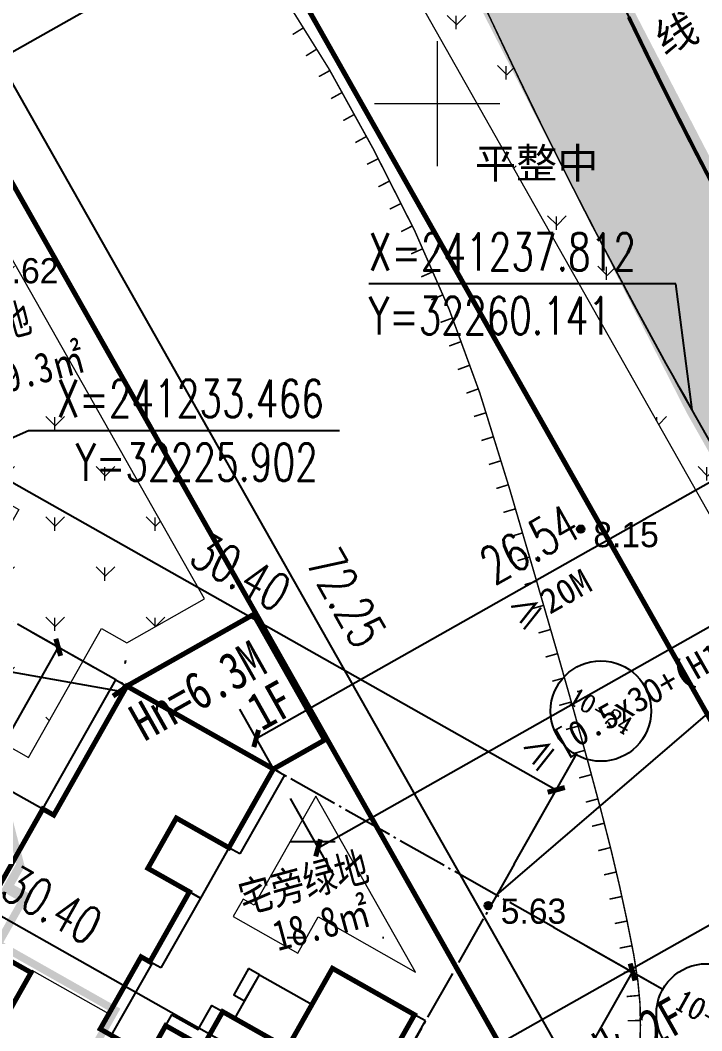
# Model space of a CAD drawing. Extents: x -83084 to 31773731, y -158416 to 241421036.
# Drawn here: x 32233.41 to 32260.52, y 241213.1 to 241253.32 of the extents above; entities that cross this region are included whole.
import ezdxf
from ezdxf.enums import TextEntityAlignment as Align
from ezdxf.xclip import XClip

# ---------------------------------------------------------------- set-up
doc = ezdxf.new("R2010")
doc.units = 0
doc.header["$LTSCALE"] = 1000
doc.header["$MEASUREMENT"] = 0
doc.header["$XCLIPFRAME"] = 0
for name, pattern in [('10010', [0]), ('2', [0]), ('721120', [0]), ('CENTER2', [1.125, 0.75, -0.125, 0.125, -0.125]), ('DASH', [0.35, 0.25, -0.1]), ('DOTE', [2.4200000000000004, 2, -0.2, 0.02, -0.2])]:
    doc.linetypes.add(name, pattern=pattern)
for name, color, linetype in [('AXIS', 3, 'Continuous'), ('AXIS_TEXT', 7, 'Continuous'), ('DIM_COOR', 3, 'Continuous'), ('DOTE', 14, 'DOTE'), ('GZ_BJT_总平面', 2, 'Continuous'), ('GZ_BJT_指标表', 7, 'Continuous'), ('GZ_BJT_用地界线', 1, 'Continuous'), ('GZ_BJT_绿地', 3, 'Continuous'), ('PUB_DIM', 3, 'Continuous'), ('PUB_TEXT', 7, 'Continuous'), ('Road_2', 134, 'Continuous'), ('ROOF', 4, 'Continuous'), ('地库', 5, 'DASH'), ('规划道路边线', 165, 'Continuous')]:
    doc.layers.add(name, color=color, linetype=linetype)
for name, color, linetype, lineweight in [('公共绿地', 63, 'Continuous', 0), ('绿地', 86, 'Continuous', 0), ('道路中线', 252, 'Continuous', 0), ('间距公式核对', 241, 'Continuous', 0)]:
    doc.layers.add(name, color=color, linetype=linetype, lineweight=lineweight)
doc.layers.add('地形', color=7, linetype='Continuous', true_color=0x323232)
doc.layers.add('建筑控制线', color=7, linetype='Continuous', true_color=0xff0505)
doc.layers.add('户型填色', color=252, linetype='Continuous', lineweight=0, plot=False)
doc.styles.add('_TCH_AXIS', font='COMPLEX', dxfattribs={"bigfont": 'GBCBIG'})
doc.styles.add('_TCH_DIM', font='SIMPLEX', dxfattribs={"bigfont": 'GBCBIG'})
doc.styles.add('_TCH_DIM_T3', font='SIMPLEX', dxfattribs={"width": 0.7058823529411765, "bigfont": 'GBCBIG'})
doc.styles.add('COMPLEX', font='COMPLEX')
doc.styles.add('DMHT', font='')
doc.styles.add('GKST', font='')
doc.styles.add('HZTXT', font='simhei.ttf')
doc.styles.add('JMHT', font='')
doc.styles.add('黑体', font='simhei.ttf')
doc.styles.get('DMHT').set_extended_font_data('方正细等线简体')
doc.styles.get('GKST').set_extended_font_data('方正细等线简体')
doc.styles.get('JMHT').set_extended_font_data('方正细等线简体')
doc.dimstyles.new('_TCH_ARCH_M_M&&1', dxfattribs={"dimtxt": 1.4875, "dimasz": 0.5, "dimexe": 1.25, "dimexo": 1.5, "dimgap": 0.6312500000000001, "dimtad": 1, "dimzin": 0, "dimdsep": 46, "dimtxsty": '_TCH_DIM_T3', "dimblk": 'ARCHTICK', "dimcen": 0.09, "dimclrt": 7, "dimazin": 2, "dimtfac": 1, "dimtdec": 0, "dimtix": 1, "dimtmove": 2, "dimatfit": 3, "dimfxl": 0, "dimtolj": 1, "dimtzin": 0, "dimarcsym": 0})
pattern_1 = [(90, (0, 0), (-1.99559095, 1.99559095), [0.52916132, -3.4620203]), (45, (0, 0), (-1.995592310163021, 1.995592310163021), [0.52916132, -2.2930323]), (135, (0, 0), (-1.995592310163021, -1.995592310163021), [0.52916132, -2.2930323])]

# ---------------------------------------------------------------- blocks, each defined once
blk = doc.blocks.new('jjjg')
at = {"layer": '公共绿地'}
h = blk.add_hatch(dxfattribs=at)
h.set_pattern_fill('CROSS', color=256, scale=0.5)
h.set_pattern_definition([(0, (-31796.01976982163, -241027.7256764514), (0.79375, 0.79375), [0.396875, -1.190625]), (90, (-31795.82133232163, -241027.9241139514), (-0.79375, 0.79375), [0.396875, -1.190625])])
edge = h.paths.add_edge_path()
edge.add_arc((659.9464344675081, 320.8897445269064), 219.9999999996637, 192.5400507971583, 209.5024513083548)
edge.add_line((468.4728163983673, 212.5483693124261), (486.1813294719905, 181.2518026770558))
edge.add_arc((468.7746369207715, 171.4025867470931), 20.00000000019231, -11.907170796793878, 29.50245131251478, ccw=False)
edge.add_line((488.3443003240973, 167.2760537848808), (464.1211432609707, 210.0860653303098))
edge.add_arc((659.9464344681176, 320.8897445258282), 224.9999999991716, 189.2069196672346, 209.5024513081, ccw=False)
edge.add_arc((425.6073815160952, 269.070749351547), 19.99999999836342, 41.08802014646852, 52.27393119112679, ccw=False)
edge.add_line((440.6813980154693, 282.2151027594227), (445.1946503277868, 273.1229023803025))
at = {"layer": '建筑控制线', "color": 1, "linetype": 'CENTER2', "ltscale": 0.01, "const_width": 0.5}
blk.add_lwpolyline([(341.2570224255323, 272.5497202645056), (357.5623490158468, 275.8203217951814), (421.6740319225937, 288.68015426083, -0.2174329947967095), (437.8451209738851, 284.8896536403336, -0.04884653787836726), (440.6813980154693, 282.2151027594227), (445.1946503277868, 273.1229023803025, 0.07414787403409054), (468.4728163983673, 212.5483693124261), (486.1813294719905, 181.2518026770558, -0.1826758136830436), (488.3443003240973, 167.2760537848808, -0.2848418124427812), (473.7809370029718, 152.0392977850279), (378.2331988532096, 127.3358163492521, -0.4142135623679189), (366.0484043285251, 134.5143107892945), (335.409678556025, 253.0182939226506), (334.6520384270698, 255.9486825350905), (333.5420527402312, 260.2418677674141, -0.4304301391724917), (341.2570224255323, 272.5497202645056, -0.09930342559615261)], format="xyb", dxfattribs=at)
for points in [[(437.8451209738851, 284.88965364045, 0.21743299479328), (421.6740319207311, 288.68015426083), (357.5623490158468, 275.8203217951814), (361.3172142542899, 261.2973128980957), (334.6520384270698, 255.9486825350905), (366.0484043285251, 134.5143107892945, 0.4142135623693743), (378.2331988532096, 127.3358163492521), (473.7809370029718, 152.0392977850279, 0.2848418124420904), (488.3443003240973, 167.2760537848808), (464.1211432609707, 210.0860653303098, -0.08878818107429738)], [(445.1946503277868, 273.1229023803025, 0.0741478740341938), (468.4728163983673, 212.5483693124261), (486.1813294719905, 181.2518026770558, -0.1826758136817701), (488.3443003240973, 167.2760537848808), (464.1211432609707, 210.0860653303098, -0.08878818107429817), (437.8451209738851, 284.8896536403336, -0.04884653789342656), (440.6813980154693, 282.2151027594227)], [(494.3592149019241, 136.7020807338413), (383.2394989356399, 107.9725273859221), (344.5129210092127, 97.95992721989751), (232.4050741847605, 68.9748966328334), (183.6094735544175, 58.95635993941687), (152.9527199175209, 183.2824108069763), (146.9674291498959, 207.555364776752), (168.7314737159759, 244.6003074408509), (203.6274048630148, 103.0821484727785, 0.4175112271374972), (228.0520681217313, 88.50709212420043), (339.5066209267825, 117.3232161832275, 0.4142135623741037), (346.6851153653115, 129.5080107063986), (366.0484043285251, 134.514310789411, 0.414213562371631), (378.2331988532096, 127.3358163492521), (473.7809370029718, 152.0392977850279, 0.2848418124420901), (488.3443003240973, 167.2760537848808, 0.1826758136817701), (486.1813294719905, 181.2518026770558), (468.4728163983673, 212.5483693124261, -0.07414787403416094), (445.1946503277868, 273.1229023803025), (466.3430438153446, 230.5182753948029), (514.6942301783711, 142.8593235486187)], [(494.3592149019241, 136.7020807338413), (383.2394989356399, 107.9725273859221), (344.5129210092127, 97.95992721989751), (232.4050741847605, 68.9748966328334), (183.6094735544175, 58.95635993941687), (152.9527199175209, 183.2824108069763), (146.9674291498959, 207.555364776752), (168.7314737159759, 244.6003074408509), (203.6274048630148, 103.0821484727785, 0.4175112271374972), (228.0520681217313, 88.50709212420043), (339.5066209267825, 117.3232161832275, 0.4142135623741037), (346.6851153653115, 129.5080107063986), (366.0484043285251, 134.514310789411, 0.414213562371631), (378.2331988532096, 127.3358163492521), (473.7809370029718, 152.0392977850279, 0.2848418124420901), (488.3443003240973, 167.2760537848808, 0.1826758136817701), (486.1813294719905, 181.2518026770558), (468.4728163983673, 212.5483693124261, -0.07414787403416094), (445.1946503277868, 273.1229023803025), (466.3430438153446, 230.5182753948029), (514.6942301783711, 142.8593235486187)]]:
    blk.add_lwpolyline(points, format="xyb", close=True, dxfattribs=at)
blk = doc.blocks.new('85212001')
at = {"color": 0, "linetype": 'Continuous', "lineweight": -3, "const_width": 0.12}
blk.add_lwpolyline([(0, 0), (0, 1)], dxfattribs=at)
blk = doc.blocks.new('904')
at = {"linetype": '2'}
h = blk.add_hatch(color=0, dxfattribs=at)
edge = h.paths.add_edge_path(flags=0)
edge.add_arc((0, 0), 0.3, 0, 360)
at = {"color": 0, "linetype": 'Continuous', "lineweight": -3}
for radius in [0.3, 0.15]:
    blk.add_circle((0, 0), radius, dxfattribs=at)
blk = doc.blocks.new('ysdx12')
at = {"layer": '地形', "linetype": '721120', "lineweight": -3, "ltscale": 0.5, "const_width": 0.15}
blk.add_lwpolyline([(233.5415402997896, 137.2149437643238), (234.1890692852867, 135.87694335368), (234.8456237024693, 134.5433485189569), (235.5111735790269, 133.2142201400129), (236.1856885319903, 131.8896188928047), (236.869137769103, 130.5696052465937), (237.5614900902874, 129.2542394612392), (238.2627138889984, 127.9435815844627), (238.9727771537182, 126.6376914489665), (239.6916474694044, 125.3366286698438), (240.4207488572829, 124.0412769636896), (258.1292618573316, 92.7447099632409)], dxfattribs=at)
at = {"layer": '地形', "linetype": 'Continuous', "lineweight": -3, "ltscale": 0.5, "const_width": 0.06}
blk.add_lwpolyline([(233.9892174447195, 96.32319528530934), (234.007492290064, 97.0896508214937), (233.9915512712869, 97.93054210796254), (233.905857902053, 98.84428274052334), (233.7366846880286, 99.9222415011609), (233.475744776486, 101.2450845648709), (233.1703387188063, 102.6609096062894), (232.834165951419, 104.0880766996997), (232.4332860757604, 105.660895468638), (231.9379758571304, 107.5041829632537), (231.3715228692199, 109.5559121489059), (230.7034552175355, 111.9115662281692), (229.8630057620358, 114.8162170728319), (228.7906420219806, 118.4791567248467), (227.618504192953, 122.2527312963211), (226.4033375707186, 125.5728888521553), (225.0280477001397, 128.7127492723812), (223.3859758571343, 131.9571829632332), (221.6239395871198, 135.1444015286106), (219.7981045834531, 138.0693816135172)], dxfattribs=at)
at = {"layer": '地形', "linetype": '10010', "lineweight": -3, "ltscale": 0.5, "const_width": 0.06}
for points in [[(225.927975857132, 131.2671829632309), (225.927975857132, 136.2671829632309)], [(223.427975857132, 133.7671829632309), (228.427975857132, 133.7671829632309)]]:
    blk.add_lwpolyline(points, dxfattribs=at)
at = {"layer": '地形', "linetype": 'Continuous'}
for p, xscale, yscale, rotation in [((220.6010160943151, 136.7831207112467), 0.4999999999999994, 0.4999999999999994, 121.9732859716559), ((221.1305399641096, 135.9348256733501), 0.4999999999999994, 0.4999999999999994, 121.9732859716559), ((221.6569465088687, 135.0846977213805), 0.4999999999999999, 0.4999999999999999, 118.9357642439679), ((222.1407753632193, 134.2095350852469), 0.4999999999999999, 0.4999999999999999, 118.9357642439679), ((222.6246042175662, 133.3343724491133), 0.4999999999999999, 0.4999999999999999, 118.9357642439679), ((223.1084330719132, 132.4592098129506), 0.4999999999999999, 0.4999999999999999, 118.9357642439679), ((223.5785107277443, 131.5767692660156), 0.4999999999999999, 0.4999999999999999, 116.8448657541085), ((224.030087153933, 130.6845368235954), 0.4999999999999999, 0.4999999999999999, 116.8448657541085), ((224.4816635801217, 129.7923043811752), 0.4999999999999999, 0.4999999999999999, 116.8448657541085), ((224.9332400063067, 128.900071938755), 0.4999999999999999, 0.4999999999999999, 116.8448657541085), ((225.3450249854795, 127.989073156059), 0.4999999999999997, 0.4999999999999997, 113.6538901663377), ((225.7462357887671, 127.0730874076253), 0.4999999999999997, 0.4999999999999997, 113.6538901663377), ((226.1474465920546, 126.1571016592206), 0.4999999999999997, 0.4999999999999997, 113.6538901663377), ((226.5278267918147, 125.2327512772172), 0.4999999999999999, 0.4999999999999999, 110.1024581753088), ((226.8715267689222, 124.293671767402), 0.4999999999999999, 0.4999999999999999, 110.1024581753088), ((227.2152267460333, 123.3545922575868), 0.4999999999999999, 0.4999999999999999, 110.1024581753088), ((227.5589267231408, 122.4155127478007), 0.4999999999999999, 0.4999999999999999, 110.1024581753088), ((227.8637213760194, 121.4632803430432), 0.5, 0.5, 107.2557036311392), ((228.1603579959374, 120.5082899160043), 0.5, 0.5, 107.2557036311392), ((228.4569946158517, 119.5532994889654), 0.5, 0.5, 107.2557036311392), ((228.7536312357697, 118.5983090619266), 0.5, 0.5, 107.2557036311392), ((229.0365535260571, 117.6391814762319), 0.4999999999999996, 0.4999999999999996, 106.317939148664), ((229.3175207792992, 116.6794641206507), 0.4999999999999996, 0.4999999999999996, 106.317939148664), ((229.598488032545, 115.7197467650694), 0.4999999999999996, 0.4999999999999996, 106.317939148664), ((229.8792783454992, 114.7599779105803), 0.5, 0.5, 106.1375948338189), ((230.1572233575971, 113.7993809241743), 0.5, 0.5, 106.1375948338189), ((230.435168369695, 112.8387839377974), 0.5, 0.5, 106.1375948338189), ((230.7129360466897, 111.8781361499277), 0.5, 0.5, 105.8334328496999), ((230.9857776658173, 110.9160771855677), 0.5, 0.5, 105.8334328496999), ((231.2586192849449, 109.9540182212368), 0.5, 0.5, 105.8334328496999), ((231.5275261675815, 108.9908581600757), 0.4999999999999999, 0.4999999999999999, 105.43406485874), ((231.7936554379194, 108.0269208117679), 0.4999999999999999, 0.4999999999999999, 105.43406485874), ((232.0567526138002, 107.0621575376135), 0.4999999999999997, 0.4999999999999997, 105.040673283304), ((232.3162573319896, 106.0964156977425), 0.4999999999999997, 0.4999999999999997, 105.040673283304), ((232.5688875886954, 105.1288742383476), 0.4999999999999997, 0.4999999999999997, 104.2990923243591), ((232.8158712120312, 104.1598545843735), 0.4999999999999997, 0.4999999999999997, 104.2990923243591), ((233.0464603694018, 103.1868150959781), 0.4999999999999999, 0.4999999999999999, 103.2545446643999), ((233.2672709264043, 102.2115437754837), 0.4999999999999997, 0.4999999999999997, 102.1726973413832), ((233.4779338845947, 101.2339868126728), 0.4999999999999994, 0.4999999999999994, 101.1587284383381), ((233.6714615975252, 100.2528920036275), 0.4999999999999994, 0.4999999999999994, 101.1587284383381), ((233.839473329248, 99.26728015320259), 0.5, 0.5, 98.91916405100427), ((233.9592511080918, 98.27495582177653), 0.4999999999999997, 0.4999999999999997, 95.35769851208457), ((234.0039485323214, 97.27658460836392), 0.5, 0.5, 91.08604356364522)]:
    blk.add_blockref('85212001', p, dxfattribs=dict(at, xscale=xscale, yscale=yscale, rotation=rotation))
at = {"layer": '地形', "linetype": 'Continuous', "xscale": 0.5, "yscale": 0.5}
for p in [(231.634516645332, 116.8338463914406), (227.9521190407031, 101.8468235488399)]:
    blk.add_blockref('904', p, dxfattribs=at)
at = {"layer": '地形', "style": 'JMHT'}
blk.add_text('线', height=1.200000000001, rotation=23.66110229492186, dxfattribs=at).set_placement((235.4360072471281, 136.571669363213), align=Align.MIDDLE_CENTER)
at = {"layer": '地形', "style": 'GKST'}
blk.add_text('平整中', height=1.200000000001, dxfattribs=at).set_placement((227.427642935043, 130.4355982557463), align=Align.BOTTOM_LEFT)
for points in [[(208.2575152401613, 127.73738421313132), (210.83251524016202, 127.73738421313132), (210.83251524016202, 126.4873842131055), (208.2575152401613, 126.4873842131055)], [(232.13451664532732, 117.23384639146062), (234.70951664532805, 117.23384639146062), (234.70951664532805, 115.9838463914348), (232.13451664532732, 115.9838463914348)], [(228.45211904069842, 102.24682354885992), (231.02711904069915, 102.24682354885992), (231.02711904069915, 100.99682354887157), (228.45211904069842, 100.99682354887157)]]:
    blk.add_wipeout(points).dxf.layer = '地形'
at = {"layer": '地形', "style": 'DMHT'}
for s, p in [('5.62', (208.257515240166, 127.6173842131102)), ('8.15', (232.134516645332, 117.1138463914394)), ('5.63', (228.4521190407031, 102.1268235488387))]:
    blk.add_text(s, height=1.000000000001, dxfattribs=at).set_placement(p, align=Align.TOP_LEFT)
blk = doc.blocks.new('tr43')
at = {"linetype": 'ByBlock', "const_width": 0.1999999999999999}
blk.add_lwpolyline([(58.07614039847977, -13.65000178962873), (58.07614081530483, -1.806736690923572e-06), (7.276140814617975, -2.439774107187986e-07), (-0.5238591852539685, -7.392372936010361e-09), (-0.5238590762310196, 3.499999992549419), (-0.5238584066100884, 25.3000000124448), (-14.17385840619681, 25.30000043664404), (-14.17385933978949, -5.022791796589445), (-5.546651808021124, -13.64999984835595)], close=True, dxfattribs=at)
at = {"linetype": 'ByBlock'}
blk.add_lwpolyline([(-14.17385918463697, 4.225003067404032e-07), (-14.17385933964397, -5.022791796585807), (-5.546651807875605, -13.64999984834139), (7.67614062159555, -13.65000024732944), (7.676140816998668, -2.514570951461792e-07)], close=True, dxfattribs=at)
blk = doc.blocks.new('Yms')
at = {"ltscale": 10}
blk.add_line((0.9999203588886303, 3.700500414706767), (0.9999203588886303, 0.4005004147766158), dxfattribs=at)
at = {"ltscale": 10, "const_width": 0.2}
for points in [[(4.99992035888863, -0.7594995852559805), (4.99992035888863, 1.000500414753333), (7.549920358935196, 1.000500414753333)], [(7.799920358935196, 3.200500414823182), (7.799920358935196, 6.900500414776616), (7.299920358935196, 6.900500414776616), (7.299920358935196, 12.8005004147999), (0.5999203589817625, 12.8005004147999), (0.5999203589817625, 9.200500414823182), (2.99992035888863, 9.200500414823182), (2.99992035888863, 6.900500414776616), (1.099920358981763, 6.900500414776616), (1.099920358981763, 3.700500414706767), (1.49992035888863, 3.700500414706767), (1.49992035888863, 0.4005004147766158), (-0.7000796410648036, 0.4005004147766158), (-0.7000796410648036, 1.800503045320511), (-2.400079641018237, 1.800503045320511), (-2.400079641018237, 3.400500414776616), (-5.350079640971671, 3.400500414776616), (-5.350079396499495, 7.050500414799899), (-9.100079368792649, 7.050494906841777), (-9.100079396499495, 2.050500414799899)]]:
    blk.add_lwpolyline(points, dxfattribs=at)
at = {"ltscale": 10}
for points in [[(0.09992035898176255, 9.200500414823182), (0.5999203589817625, 9.200500414823182), (0.5999203589817625, 12.8005004147999), (0.09992035898176255, 12.8005004147999)], [(7.299920358935196, 12.8005004147999), (7.299920358935196, 6.900500414776616), (7.799920358935196, 6.900500414776616), (7.799920358935196, 12.8005004147999)], [(0.5999203589817625, 6.900500414776616), (2.99992035888863, 6.900500414776616), (2.99992035888863, 9.200500414823182), (0.5999203589817625, 9.200500414823182)], [(-9.600079404182907, 7.050495631527156), (-9.100079404182907, 7.050495631527156), (-9.100079404182907, 2.050495631643571), (-9.600079404182907, 2.050495631643571)], [(0.5999203589817625, 3.700500414706767), (1.099920358981763, 3.700500414706767), (1.099920358981763, 6.900500414776616), (0.5999203589817625, 6.900500414776616)], [(7.799920358935196, 3.200500414823182), (9.399920359028329, 3.200500414823182), (9.399920359028329, 6.900500414776616), (7.799920358935196, 6.900500414776616)], [(-5.350079641670163, 3.400495631620288), (-2.950079641763296, 3.400495631620288), (-2.950079641763296, 5.400495631620288), (-5.350079641670163, 5.400495631620288)], [(-2.450079641763296, 5.400495631736703), (-2.450079641763296, 4.200495631666854), (-2.950079641763296, 4.200495631666854), (-2.950079641763296, 5.400495631620288)]]:
    blk.add_lwpolyline(points, close=True, dxfattribs=at)
blk.add_lwpolyline([(-0.7000794033447164, 1.800503045320511), (-0.7000794033447164, 2.300503045204096), (-1.900079641251068, 2.300503045204096), (-1.900079641251068, 3.400503045180812), (-2.400079641251068, 3.400503045297228), (-2.400079404462304, 1.800503045320511)], close=True)
at = {"layer": '户型填色', "ltscale": 10}
for points in [[(4.999920574024145, 1.000503045273945), (7.549920574070711, 1.000503045273945), (7.549920574070711, 3.200503045110963), (7.799920573837881, 3.200503045227379), (7.799920573837881, 6.900478043360636), (7.299920574070711, 6.900528047350235), (7.299920574070711, 12.8005030452041), (0.5999205741172773, 12.8005030452041), (0.5999205741172773, 9.200503045227379), (2.999920574024145, 9.200503045227379), (2.999920574024145, 6.900503045297228), (1.099920574117277, 6.900503045297228), (1.099920574117277, 3.700503045343794), (1.499920574722637, 3.700503045227379), (1.499920574024145, 1.100503045250662), (4.99992057565396, 1.100503045250662)], [(-0.7000794033447164, 1.800503045320511), (-0.7000794033447164, 0.3005030452040955), (-0.8000794029721874, 0.3005030452040955), (-0.8000794029721874, -1.399496954632923), (-9.600079403717245, -1.399496954632923), (-9.600079403717245, 2.050503045204096), (-9.100079403717245, 2.050503045204096), (-9.100079403717245, 7.050503045320511), (-5.350079403018754, 7.050503045320511), (-5.350079403018754, 3.400503045297228), (-2.400079404462304, 3.400503045297228), (-2.400079404462304, 1.800503045320511)]]:
    blk.add_lwpolyline(points, close=True, dxfattribs=at)
blk = doc.blocks.new('_ArchTick')
at = {"color": 0, "linetype": 'ByBlock', "const_width": 0.4}
blk.add_lwpolyline([(-0.5, -0.5), (0.5, 0.5)], dxfattribs=at)
blk = doc.blocks.new('*D185')
at = {"layer": 'Defpoints', "color": 0, "transparency": 16777216}
for p in [(216.8495635483923, 88.28413904455374), (218.6962915352812, 85.02038419066007), (176.347160683039, 65.36669448879547)]:
    blk.add_point(p, dxfattribs=at)
at = {"layer": 'PUB_DIM', "color": 0, "lineweight": -2, "transparency": 16777216}
for p, q in [((217.5882547430461, 86.97863710317606), (219.311867530826, 83.93246590617866)), ((178.1938886699278, 62.1029396349018), (218.6962915352812, 85.02038419066007)), ((177.0858518776928, 64.06119254741779), (178.8094646654727, 61.0150213504204))]:
    blk.add_line(p, q, dxfattribs=at)
at = {"layer": 'PUB_DIM', "color": 0, "lineweight": -2, "transparency": 16777216, "xscale": 0.5, "yscale": 0.5, "zscale": 0.5}
for p, rotation in [((218.6962915352812, 85.02038419066007), 29.50245130872789), ((178.1938886699278, 62.1029396349018), 209.5024513087279)]:
    blk.add_blockref('_ArchTick', p, dxfattribs=dict(at, rotation=rotation))
at = {"layer": 'PUB_DIM', "color": 7, "transparency": 16777216, "insert": (197.7679565075052, 74.75837202571049), "char_height": 1.4875, "attachment_point": 5, "rotation": 29.50245130872789, "style": '_TCH_DIM_T3'}
blk.add_mtext('\\A1;46.54', dxfattribs=at)
blk = doc.blocks.new('*D186')
at = {"layer": 'Defpoints', "color": 0, "transparency": 16777216}
for p in [(197.4275535649212, 81.99662906091542), (198.8272950014062, 79.52284139972204), (174.3318432513297, 68.92840043397155)]:
    blk.add_point(p, dxfattribs=at)
at = {"layer": 'PUB_DIM', "color": 0, "lineweight": -2, "transparency": 16777216}
for p, q in [((198.1662447595723, 80.6911271195362), (199.4428709969488, 78.43492311523936)), ((175.7315846878147, 66.45461277277818), (198.8272950014062, 79.52284139972204)), ((175.0705344459808, 67.62289849259233), (176.3471606833573, 65.3666944882955))]:
    blk.add_line(p, q, dxfattribs=at)
at = {"layer": 'PUB_DIM', "color": 0, "lineweight": -2, "transparency": 16777216, "xscale": 0.5, "yscale": 0.5, "zscale": 0.5}
for p, rotation in [((198.8272950014062, 79.52284139972204), 29.50245130860896), ((175.7315846878147, 66.45461277277818), 209.502451308609)]:
    blk.add_blockref('_ArchTick', p, dxfattribs=dict(at, rotation=rotation))
at = {"layer": 'PUB_DIM', "color": 7, "transparency": 16777216, "insert": (186.6023062495136, 74.18543719918108), "char_height": 1.4875, "attachment_point": 5, "rotation": 29.50245130860896, "style": '_TCH_DIM_T3'}
blk.add_mtext('\\A1;26.54', dxfattribs=at)
blk = doc.blocks.new('*D256')
at = {"layer": 'Defpoints', "color": 0, "transparency": 16777216}
for p in [(167.8588962520514, 70.08419437037043), (170.5864607496842, 68.5410126268689), (155.6660269474742, 42.16923516153473)]:
    blk.add_point(p, dxfattribs=at)
at = {"layer": 'PUB_DIM', "color": 0, "lineweight": -2, "transparency": 16777216}
for p, q in [((169.2809272057722, 69.27964796702031), (166.7709516321247, 70.69972382049659)), ((167.8588962520514, 70.08419437037043), (161.3324909326313, 58.54881202064104)), ((152.9384624498414, 43.71241690503625), (158.64262723558, 53.79449403156148)), ((154.3604934035621, 42.90787050168612), (151.8505178299147, 44.3279463551624))]:
    blk.add_line(p, q, dxfattribs=at)
at = {"layer": 'PUB_DIM', "color": 0, "lineweight": -2, "transparency": 16777216, "xscale": 0.5, "yscale": 0.5, "zscale": 0.5}
for p, rotation in [((167.8588962520514, 70.08419437037043), 60.5000000001674), ((152.9384624498414, 43.71241690503625), 240.5000000001674)]:
    blk.add_blockref('_ArchTick', p, dxfattribs=dict(at, rotation=rotation))
at = {"layer": 'PUB_DIM', "color": 7, "transparency": 16777216, "insert": (158.8283870487285, 56.8274810089497), "char_height": 1.4875, "attachment_point": 5, "rotation": 60.500000000167404, "style": '_TCH_DIM_T3'}
blk.add_mtext('\\A1;30.30', dxfattribs=at)
blk = doc.blocks.new('*D257')
at = {"layer": 'Defpoints', "color": 0, "transparency": 16777216}
for p in [(153.1737880372311, 65.17964040400693), (180.1622264750366, 51.14607417333384), (179.6326009876466, 50.2099642935209)]:
    blk.add_point(p, dxfattribs=at)
at = {"layer": 'PUB_DIM', "color": 0, "lineweight": -2, "transparency": 16777216}
for p, q in [((153.9124233773856, 66.48517394791722), (154.3189429747499, 67.20369490374512)), ((153.7034135246212, 66.11575028381986), (180.1622264750366, 51.14607417333384)), ((180.371236327801, 51.5154978374312), (180.7777559251653, 52.2340187932591))]:
    blk.add_line(p, q, dxfattribs=at)
at = {"layer": 'PUB_DIM', "color": 0, "lineweight": -2, "transparency": 16777216, "xscale": 0.5, "yscale": 0.5, "zscale": 0.5}
for p, rotation in [((153.7034135246212, 66.11575028381986), 150.5000000000346), ((180.1622264750366, 51.14607417333384), 330.5000000000346)]:
    blk.add_blockref('_ArchTick', p, dxfattribs=dict(at, rotation=rotation))
at = {"layer": 'PUB_DIM', "color": 7, "transparency": 16777216, "insert": (167.6099023949704, 59.82765131049462), "char_height": 1.4875, "attachment_point": 5, "rotation": 330.50000000003456, "style": '_TCH_DIM_T3'}
blk.add_mtext('\\A1;30.40', dxfattribs=at)
blk = doc.blocks.new('*D264')
at = {"layer": 'Defpoints', "color": 0, "transparency": 16777216}
for p in [(159.8494450720864, 97.74558886908926), (197.8659845059492, 36.2419487168677), (195.4206997443034, 34.85879897820995)]:
    blk.add_point(p, dxfattribs=at)
at = {"layer": 'PUB_DIM', "color": 0, "lineweight": -2, "transparency": 16777216}
for p, q in [((161.1550531664897, 98.48409242617517), (163.3827365790683, 99.7441582386519)), ((162.2947298337321, 99.12873860774698), (197.8659845059492, 36.2419487168677)), ((196.7263078387067, 35.59730253529586), (198.9539912512853, 36.85736834777263))]:
    blk.add_line(p, q, dxfattribs=at)
at = {"layer": 'PUB_DIM', "color": 0, "lineweight": -2, "transparency": 16777216, "xscale": 0.5, "yscale": 0.5, "zscale": 0.5}
for p, rotation in [((162.2947298337321, 99.12873860774698), 119.4942166188424), ((197.8659845059492, 36.2419487168677), 299.4942166188424)]:
    blk.add_blockref('_ArchTick', p, dxfattribs=dict(at, rotation=rotation))
at = {"layer": 'PUB_DIM', "color": 7, "transparency": 16777216, "insert": (179.329992336854, 72.05513329477982), "char_height": 1.4875, "attachment_point": 5, "rotation": 299.4942166188424, "style": '_TCH_DIM_T3'}
blk.add_mtext('\\A1;72.25', dxfattribs=at)
blk = doc.blocks.new('*D269')
at = {"layer": 'Defpoints', "color": 0, "transparency": 16777216}
for p in [(172.4784724464625, 104.8890660836478), (175.6697044705811, 99.24725392568995), (160.5974388124777, 98.16868370457085)]:
    blk.add_point(p, dxfattribs=at)
at = {"layer": 'PUB_DIM', "color": 0, "lineweight": -2, "transparency": 16777216}
for p, q in [((173.2169760055286, 103.5834579903645), (176.2851241031361, 98.15924718128721)), ((163.7886708365963, 92.52687154661304), (175.6697044705811, 99.24725392568995)), ((161.3359423715438, 96.86307561128757), (164.4040904691513, 91.4388648022103))]:
    blk.add_line(p, q, dxfattribs=at)
at = {"layer": 'PUB_DIM', "color": 0, "lineweight": -2, "transparency": 16777216, "xscale": 0.5, "yscale": 0.5, "zscale": 0.5}
for p, rotation in [((175.6697044705811, 99.24725392568995), 29.49421670573944), ((163.7886708365963, 92.52687154661304), 209.4942167057394)]:
    blk.add_blockref('_ArchTick', p, dxfattribs=dict(at, rotation=rotation))
at = {"layer": 'PUB_DIM', "color": 7, "transparency": 16777216, "insert": (169.0522260577781, 97.08387015499449), "char_height": 1.4875, "attachment_point": 5, "rotation": 29.494216705739436, "style": '_TCH_DIM_T3'}
blk.add_mtext('\\A1;13.65', dxfattribs=at)
blk = doc.blocks.new('*D274')
at = {"layer": 'Defpoints', "color": 0, "transparency": 16777216}
for p in [(108.4916986254866, 78.85918044048591), (170.3283864259489, 68.3442683785412), (170.2619379946009, 67.9674205991323)]:
    blk.add_point(p, dxfattribs=at)
at = {"layer": 'PUB_DIM', "color": 0, "lineweight": -2, "transparency": 16777216}
for p, q in [((108.7521708928164, 80.336392069858), (108.7752072796094, 80.46703791103823)), ((108.5581470568346, 79.23602821989485), (170.3283864259489, 68.3442683785412)), ((170.5224102619306, 69.44463222850437), (170.5454466487237, 69.57527806968459))]:
    blk.add_line(p, q, dxfattribs=at)
at = {"layer": 'PUB_DIM', "color": 0, "lineweight": -2, "transparency": 16777216, "xscale": 0.5, "yscale": 0.5, "zscale": 0.5}
for p, rotation in [((108.5581470568346, 79.23602821989485), 169.9999999678318), ((170.3283864259489, 68.3442683785412), 349.9999999678319)]:
    blk.add_blockref('_ArchTick', p, dxfattribs=dict(at, rotation=rotation))
at = {"layer": 'PUB_DIM', "color": 7, "transparency": 16777216, "insert": (139.682032986444, 75.14425895947575), "char_height": 1.4875, "attachment_point": 5, "rotation": 349.99999996783185, "style": '_TCH_DIM_T3'}
blk.add_mtext('\\A1;62.72', dxfattribs=at)
blk = doc.blocks.new('ghdlbx')
at = {"layer": '规划道路边线', "linetype": '721120', "lineweight": -3, "ltscale": 0.5, "const_width": 0.15}
blk.add_lwpolyline([(233.5415404427767, 137.2149438013148), (234.1890694282738, 135.8769433906709), (234.8456238454564, 134.5433485559479), (235.5111737220141, 133.2142201770039), (236.1856886749774, 131.8896189297957), (236.8691379120901, 130.5696052835847), (237.5614902332745, 129.2542394982302), (238.2627140319855, 127.9435816214536), (238.9727772967053, 126.6376914859575), (239.6916476123915, 125.3366287068347), (240.42074900027, 124.0412770006806), (258.1292620003187, 92.74471000023186)], dxfattribs=at)
at = {"layer": '道路中线', "linetype": 'DASH', "ltscale": 0.01}
blk.add_arc((431.8943664631988, 232.3826524309989), 199.9999999731979, 184.0805707380663, 209.5024513258966, dxfattribs=at)
blk = doc.blocks.new('zbyd')
at = {"layer": 'DIM_COOR', "color": 3}
for p, q in [((-51.22572304898495, 72.24562417014386), (-63.43572304898407, 72.24562417014386)), ((-50.57308691740036, 67.22674178169109), (-51.22572304898495, 72.24562417014386))]:
    blk.add_line(p, q, dxfattribs=at)
at = {"layer": 'PUB_TEXT', "style": '_TCH_DIM', "width": 0.7058823529411765}
for s, p in [('X=241237.812', (-63.43572304898407, 72.77062417013803)), ('Y=32260.141', (-63.43572304898407, 70.23312417013221))]:
    blk.add_text(s, height=1.4875, dxfattribs=at).set_placement(p)
blk = doc.blocks.new('_AXISO')
blk.add_circle((0, 0), 0.5)
at = {"layer": 'AXIS_TEXT', "style": 'COMPLEX', "width": 1.041666666666667}
blk.add_attdef('A', text='', height=0.56, dxfattribs=at).set_placement((-0.25, -0.28), (0.25, -0.28), align=Align.FIT)
blk = doc.blocks.new('*D138')
at = {"layer": 'Defpoints', "color": 0, "transparency": 16777216}
for p in [(24.74164364681928, 5.808955874381352), (27.88845793537755, 4.028561826163857), (9.821132416342152, -20.56277794469497)]:
    blk.add_point(p, dxfattribs=at)
at = {"layer": 'PUB_DIM', "color": 0, "lineweight": -2, "transparency": 16777216}
for p, q in [((26.04717502399914, 5.070316704556962), (28.97640074969409, 3.413029184643532)), ((12.96794670490042, -22.34317199291247), (27.88845793537755, 4.028561826163857)), ((11.12666379352201, -21.30141711451936), (14.05588951921697, -22.95870463443279))]:
    blk.add_line(p, q, dxfattribs=at)
at = {"layer": 'PUB_DIM', "color": 0, "lineweight": -2, "transparency": 16777216, "xscale": 0.5, "yscale": 0.5, "zscale": 0.5}
for p, rotation in [((27.88845793537755, 4.028561826163857), 60.49983192767079), ((12.96794670490042, -22.34317199291247), 240.4998319276708)]:
    blk.add_blockref('_ArchTick', p, dxfattribs=dict(at, rotation=rotation))
at = {"layer": 'PUB_DIM', "color": 7, "transparency": 16777216, "insert": (19.23146522439078, -8.480219177701946), "char_height": 1.4875, "attachment_point": 5, "rotation": 60.49983192767079, "style": '_TCH_DIM_T3'}
blk.add_mtext('\\A1;30.30', dxfattribs=at)
blk = doc.blocks.new('*D139')
at = {"layer": 'Defpoints', "color": 0, "transparency": 16777216}
for p in [(-3.277370439085644, 23.29449114066665), (24.85267203630224, 11.2786825164274), (23.18139880508534, 8.324737298884429)]:
    blk.add_point(p, dxfattribs=at)
at = {"layer": 'PUB_DIM', "color": 0, "lineweight": -2, "transparency": 16777216}
for p, q in [((-2.538731269260801, 24.60002251784625), (-0.9905645663480342, 27.33637917252596)), ((-1.606097207868737, 26.24843635820962), (24.85267203630224, 11.2786825164274)), ((23.92003797491018, 9.63026867606403), (25.46820467782294, 12.36662533074373))]:
    blk.add_line(p, q, dxfattribs=at)
at = {"layer": 'PUB_DIM', "color": 0, "lineweight": -2, "transparency": 16777216, "xscale": 0.5, "yscale": 0.5, "zscale": 0.5}
for p, rotation in [((-1.606097207868737, 26.24843635820962), 150.4998319276509), ((24.85267203630224, 11.2786825164274), 330.4998319276509)]:
    blk.add_blockref('_ArchTick', p, dxfattribs=dict(at, rotation=rotation))
at = {"layer": 'PUB_DIM', "color": 7, "transparency": 16777216, "insert": (12.30037331988953, 19.96029653306648), "char_height": 1.4875, "attachment_point": 5, "rotation": 330.49983192765086, "style": '_TCH_DIM_T3'}
blk.add_mtext('\\A1;30.40', dxfattribs=at)
blk = doc.blocks.new('cc')
at = {"layer": '间距公式核对', "style": 'HZTXT'}
for s, p in [('≥[0.5x30+(H1-30)x0.3且≥26M、≤50M]/2', (186.7260549779348, 65.07709659528336)), ('≥20M', (186.2220274989158, 70.70264557615155))]:
    blk.add_text(s, height=0.9999999999999999, rotation=29.61469295249404, dxfattribs=at).set_placement(p)
at = {"layer": 'PUB_DIM', "color": 211}
for p1, p2, distance, picture, middle in [((160.5974388124778, 98.16868370457087), (172.4784724464625, 104.8890660836478), -6.481821214553925, '*D269', (169.0522260577781, 97.08387015499449)), ((153.1737880372311, 65.17964040400693), (179.6326009876466, 50.2099642935209), 1.0755486339429132, '*D257', (167.6099023949704, 59.82765131049462))]:
    dim = blk.add_aligned_dim(p1=p1, p2=p2, distance=distance, dimstyle='_TCH_ARCH_M_M&&1', dxfattribs=at)
    dim.commit()
    dim.dimension.update_dxf_attribs({"geometry": picture, "text_midpoint": middle})
for base, p1, p2, angle, picture, middle in [((197.8659845059492, 36.2419487168677), (159.8494450720864, 97.74558886908926), (195.4206997443034, 34.85879897820996), 299.49421661884236, '*D264', (179.329992336854, 72.05513329477982)), ((167.8588962520514, 70.08419437037043), (155.6660269474742, 42.16923516153474), (170.5864607496842, 68.5410126268689), 60.50000000016744, '*D256', (158.8283870487285, 56.8274810089497))]:
    dim = blk.add_linear_dim(base=base, p1=p1, p2=p2, angle=angle, dimstyle='_TCH_ARCH_M_M&&1', dxfattribs=at)
    dim.commit()
    dim.dimension.update_dxf_attribs({"geometry": picture, "text_midpoint": middle, "dimtype": 129})
at = {"layer": 'PUB_DIM'}
for p1, p2, distance, picture, middle in [((176.347160683039, 65.36669448879547), (216.8495635483923, 88.28413904455374), -3.7500000005164362, '*D185', (197.7679565075052, 74.75837202571049)), ((174.3318432513297, 68.92840043397155), (197.4275535649213, 81.99662906091544), -2.842340845445093, '*D186', (186.6023062495136, 74.18543719918108))]:
    dim = blk.add_aligned_dim(p1=p1, p2=p2, distance=distance, dimstyle='_TCH_ARCH_M_M&&1', dxfattribs=at)
    dim.commit()
    dim.dimension.update_dxf_attribs({"geometry": picture, "text_midpoint": middle})
at = {"layer": 'PUB_DIM', "color": 31}
dim = blk.add_aligned_dim(p1=(108.4916986254866, 78.85918044048594), p2=(170.2619379946009, 67.96742059913231), distance=0.3826612638797156, dimstyle='_TCH_ARCH_M_M&&1', dxfattribs=at)
dim.commit()
dim.dimension.update_dxf_attribs({"geometry": '*D274', "text_midpoint": (139.682032986444, 75.14425895947575)})
blk = doc.blocks.new('ADDFAW')
at = {"layer": 'AXIS'}
for p, q in [((23.18139880508534, 8.324737298884429), (25.64352937112562, 12.6765085561492)), ((24.74164364679018, 5.808955874323146), (29.09341490408406, 3.346825308224652))]:
    blk.add_line(p, q, dxfattribs=at)
at = {"layer": 'DOTE', "ltscale": 0.001}
for p, q in [((24.74164364679018, 5.808955874323146), (-5.767847095645266, 23.0705133578449)), ((23.18139880508534, 8.324737298884429), (6.398383715568343, -21.33893841464305))]:
    blk.add_line(p, q, dxfattribs=at)
at = {"layer": 'AXIS'}
ref = blk.add_blockref('_AXISO', (26.62838159757666, 14.41721705906093), dxfattribs=dict(at, xscale=3.999999999999998, yscale=3.999999999999998, zscale=3.999999999999998, rotation=330.4998319276513))
ref.add_attrib('A', '10-24', dxfattribs={"layer": 'AXIS_TEXT', "height": 0.6946551002506618, "rotation": 330.4998319278399, "style": '_TCH_AXIS', "width": 0.8453608247401662}).set_placement((25.27694668914774, 14.7827627992956), (27.63775019501918, 13.44707529904554), align=Align.FIT)
ref = blk.add_blockref('_AXISO', (30.83412340696668, 2.361973081802716), dxfattribs=dict(at, xscale=3.999999999999998, yscale=3.999999999999998, zscale=3.999999999999998, rotation=330.4998319276513))
ref.add_attrib('A', '10-W', dxfattribs={"layer": 'AXIS_TEXT', "height": 0.8262045859041226, "rotation": 330.4998319282663, "style": '_TCH_AXIS', "width": 0.8192771084418117}).set_placement((29.46645900697331, 2.661128708685283), (31.7949430939625, 1.343726781022269), align=Align.FIT)
at = {"layer": 'PUB_DIM'}
for p1, p2, distance, picture, middle in [((-3.277370439085644, 23.29449114066665), (23.18139880508534, 8.324737298884429), 3.393957360019005, '*D139', (12.30037331988953, 19.96029653306648)), ((9.821132416342152, -20.56277794469497), (24.74164364681928, 5.808955874381354), -3.615555715737591, '*D138', (19.23146522439078, -8.480219177701946))]:
    dim = blk.add_aligned_dim(p1=p1, p2=p2, distance=distance, dimstyle='_TCH_ARCH_M_M&&1', dxfattribs=at)
    dim.commit()
    dim.dimension.update_dxf_attribs({"geometry": picture, "text_midpoint": middle})

msp = doc.modelspace()

# ---------------------------------------------------------------- linework, layer by layer
at = {"layer": 'GZ_BJT_总平面', "lineweight": 0}
for points in [[(32227.65251248473, 241256.443646893), (32239.53354613235, 241263.1640292833), (32270.85731846988, 241207.7864076723), (32267.5956326938, 241196.0297570187), (32241.20251074964, 241181.1007636877), (32234.48212835406, 241192.9817973459), (32256.50338486457, 241205.4378907163)], [(32264.34726568067, 241219.2955973687), (32252.46623206368, 241212.5752149979), (32263.22376724928, 241193.5568570906), (32267.59563269246, 241196.0297570413), (32270.85731845986, 241207.78640769)]]:
    msp.add_lwpolyline(points, close=True, dxfattribs=at)
at = {"layer": 'GZ_BJT_用地界线', "lineweight": 0}
msp.add_lwpolyline([(32233.86507715761, 241312.6153782462, 0.21743299479328), (32217.69398810446, 241316.4058788666), (32153.58230519958, 241303.5460464009), (32157.33717043802, 241289.0230375038), (32130.6719946108, 241283.6744071408), (32162.06836051225, 241162.240035395, 0.4142135623693743), (32174.25315503694, 241155.061540955), (32269.8008931867, 241179.7650223908, 0.2848418124420904), (32284.36425650783, 241195.0017783906), (32260.1410994447, 241237.8117899361, -0.08878818107429738)], format="xyb", close=True, dxfattribs=at)
msp.add_lwpolyline([(32233.86507715761, 241312.6153782462, 0.21743299479328), (32217.69398810446, 241316.4058788666), (32153.58230519958, 241303.5460464009), (32157.33717043802, 241289.0230375038), (32130.6719946108, 241283.6744071408), (32162.06836051225, 241162.240035395, 0.4142135623693743), (32174.25315503694, 241155.061540955), (32269.8008931867, 241179.7650223908, 0.2848418124420904), (32284.36425650783, 241195.0017783906), (32260.1410994447, 241237.8117899361, -0.08878818107429738)], format="xyb", close=True, dxfattribs=at)
at = {"layer": 'GZ_BJT_用地界线', "linetype": 'CENTER2', "lineweight": 0}
for points in [[(32241.2146065107, 241300.8486269994, 0.0741478740341938), (32264.49277258128, 241240.2740939316), (32282.2012856549, 241208.9775272962, -0.1826758136817701), (32284.36425650701, 241195.001778404), (32260.14109944388, 241237.8117899495, -0.08878818107429817), (32233.8650771568, 241312.6153782595, -0.04884653789342656), (32236.70135419838, 241309.9408273786)], [(32290.37917108484, 241164.427805353), (32179.25945511855, 241135.6982520051), (32140.53287719213, 241125.685651839), (32028.42503036767, 241096.700621252), (31979.62942973733, 241086.6820845586), (31948.97267610043, 241211.0081354261), (31942.98738533281, 241235.2810893959), (31964.75142989889, 241272.32603206), (31999.64736104593, 241130.8078730919, 0.4175112271374972), (32024.07202430465, 241116.2328167433), (32135.5265771097, 241145.0489408024, 0.4142135623741037), (32142.70507154823, 241157.2337353255), (32162.06836051144, 241162.2400354086, 0.414213562371631), (32174.25315503612, 241155.0615409684), (32269.80089318589, 241179.7650224042, 0.2848418124420901), (32284.36425650701, 241195.001778404, 0.1826758136817701), (32282.2012856549, 241208.9775272962), (32264.49277258128, 241240.2740939316, -0.07414787403416094), (32241.2146065107, 241300.8486269994), (32262.36299999826, 241258.2440000139), (32310.71418636129, 241170.5850481678)]]:
    msp.add_lwpolyline(points, format="xyb", close=True, dxfattribs=at)
at = {"layer": 'Road_2'}
for radius, start in [(220.1465218200322, 187.3638619913588), (216.1465218200322, 192.409367339976)]:
    msp.add_arc((32456.10943870723, 241348.650756734), radius, start, 206.9285931112849, dxfattribs=at)

# ---------------------------------------------------------------- block references
at = {"layer": 'PUB_TEXT'}
ref = msp.add_blockref('jjjg', (31796.01995618373, 241027.7257246057), dxfattribs=at)
XClip(ref).set_block_clipping_path([(-13.000000000309228, -5.000000000116415), (531.4999999996908, 405.4999999998836)])

# ---------------------------------------------------------------- next in the draw order: block references
ref = msp.add_blockref('ysdx12', (32024.07202430547, 241116.2328167299))
XClip(ref).set_block_clipping_path([(-272.4682125144391, -93.50709212420043), (303.34942815869, 310.77695265359944)])

# ---------------------------------------------------------------- next in the draw order: hatches: boundary and pattern name
at = {"layer": 'GZ_BJT_指标表'}
h = msp.add_hatch(dxfattribs=at)
h.set_pattern_fill('MUDST', color=256)
h.set_pattern_definition([(0, (0, 0), (3.81, 1.905), [1.905, -1.905, 0, -1.905, 0, -1.905])])
h.paths.add_polyline_path([(32249.13481540771, 241215.4385970736), (32245.17244152982, 241222.4437189036), (32242.71240223587, 241218.0956015311), (32242.27722408113, 241218.3418127689), (32241.88328374532, 241217.6455235584), (32244.45083656864, 241216.1928762874), (32245.26333811814, 241217.6289671676)], flags=17)
at = {"layer": '绿地'}
h = msp.add_hatch(dxfattribs=at)
h.set_pattern_fill('GRASS', color=256)
h.set_pattern_definition(pattern_1)
edge = h.paths.add_edge_path()
edge.add_line((32273.11786050992, 241211.9349473628), (32242.28680948506, 241266.4414818593))
edge.add_line((32242.28680948506, 241266.4414818593), (32235.20639974787, 241262.4365221622))
edge.add_line((32235.20639974787, 241262.4365221622), (32239.54747875441, 241287.063191402))
edge.add_line((32239.54747875441, 241287.063191402), (32240.18625382958, 241284.8272727805))
edge.add_arc((32463.01020691594, 241350.7452063884), 232.3697227268692, 196.4797795930775, 200.7547111746763)
edge.add_arc((32464.92090276353, 241352.8340311967), 234.9001052414241, 201.065993642936, 209.3185321503521)
edge.add_line((32260.10893178085, 241237.811789936), (32274.35091974156, 241212.6463974286))
edge.add_line((32274.35091974156, 241212.6463974286), (32273.11786050992, 241211.9349473628))
h = msp.add_hatch(dxfattribs=at)
h.set_pattern_fill('GRASS', color=256)
h.set_pattern_definition(pattern_1)
edge = h.paths.add_edge_path()
edge.add_line((32221.18426128003, 241229.2415616296), (32220.50287131187, 241229.0525954673))
edge.add_line((32220.50287131187, 241229.0525954673), (32231.31762869657, 241222.9339000912))
edge.add_line((32231.31762869657, 241222.9339000912), (32232.35171536215, 241224.7616473985))
edge.add_line((32232.35171536215, 241224.7616473985), (32233.74428531792, 241223.9737715163))
edge.add_line((32233.74428531792, 241223.9737715163), (32236.64957422709, 241229.1088667708))
edge.add_line((32236.64957422709, 241229.1088667708), (32237.65176722509, 241228.5418618598))
edge.add_line((32237.65176722509, 241228.5418618598), (32240.73622454884, 241230.2865528762))
edge.add_line((32240.73622454884, 241230.2865528762), (32226.24158788121, 241255.9117712127))
edge.add_line((32226.24158788121, 241255.9117712127), (32224.97731760276, 241255.0265196332))
edge.add_line((32224.97731760276, 241255.0265196332), (32222.66373633964, 241255.4345009318))
edge.add_arc((32234.43517247702, 241253.103558791), 12.00000000002102, 168.7993676035681, 178.8433710735114)
edge.add_line((32222.43761747966, 241253.3457861342), (32222.16597381973, 241239.8912367525))
edge.add_line((32222.16597381973, 241239.8912367525), (32222.5033655443, 241239.9848037589))
edge.add_line((32222.5033655443, 241239.9848037589), (32233.3548131158, 241233.8453501213))
edge.add_line((32233.3548131158, 241233.8453501213), (32228.43057751901, 241225.1417931607))
edge.add_line((32228.43057751901, 241225.1417931607), (32221.18426128003, 241229.2415616296))

# ---------------------------------------------------------------- next in the draw order: linework, layer by layer
at = {"layer": 'DIM_COOR', "color": 3}
for p, q in [((32225.90194317274, 241233.4662137611), (32233.74142555539, 241236.9965210428)), ((32233.74142555539, 241236.9965210428), (32246.11642555539, 241236.9965210428)), ((32252.36071241692, 241218.4964599193), (32260.94259501923, 241225.8877874994))]:
    msp.add_line(p, q, dxfattribs=at)
at = {"layer": 'GZ_BJT_绿地', "lineweight": 0}
for points in [[(32273.11786050992, 241211.9349473628), (32242.28680948506, 241266.4414818593), (32235.20639974787, 241262.4365221622), (32239.54747875441, 241287.063191402), (32240.18625382958, 241284.8272727805, 0.01865507145832606), (32245.71986760291, 241268.400829037, 0.03602406323483996), (32260.10893178085, 241237.811789936), (32274.35091974156, 241212.6463974286)], [(32221.18426128003, 241229.2415616296), (32220.50287131187, 241229.0525954673), (32231.31762869657, 241222.9339000912), (32232.35171536215, 241224.7616473985), (32233.74428531792, 241223.9737715163), (32236.64957422709, 241229.1088667708), (32237.65176722509, 241228.5418618598), (32240.73622454884, 241230.2865528762), (32226.24158788121, 241255.9117712127), (32224.97731760276, 241255.0265196332), (32222.66373633964, 241255.4345009318, 0.04385331188965401), (32222.43761747966, 241253.3457861342), (32222.16597381973, 241239.8912367525), (32222.5033655443, 241239.9848037589), (32233.3548131158, 241233.8453501213), (32228.43057751901, 241225.1417931607)]]:
    msp.add_lwpolyline(points, format="xyb", close=True, dxfattribs=at)
msp.add_lwpolyline([(32249.13481540771, 241215.4385970736), (32245.17244152982, 241222.4437189036), (32242.71240223587, 241218.0956015311), (32242.27722408113, 241218.3418127689), (32241.88328374532, 241217.6455235584), (32244.45083656864, 241216.1928762874), (32245.26333811814, 241217.6289671676)], close=True, dxfattribs=at)
at = {"layer": 'ROOF', "const_width": 0.1999999999999999}
msp.add_lwpolyline([(32245.52061841858, 241224.671761578), (32243.4830629295, 241223.5192396318), (32237.65168243787, 241226.8184789954), (32242.69329566202, 241229.6702147716)], close=True, dxfattribs=at)
at = {"layer": '地库', "ltscale": 0.005, "const_width": 0.3}
for points in [[(32136.21475638062, 241276.6780334777), (32164.13257237803, 241168.6979425488), (32171.65636635882, 241165.355588772), (32221.88994431798, 241178.3432772776), (32226.8116109857, 241185.1427545239), (32222.3475953853, 241202.4086040699), (32223.61901044814, 241204.6558224164), (32224.0542328086, 241204.4095854322), (32226.24551231201, 241208.282658524), (32232.90368850778, 241204.5156433703), (32236.84307734801, 241211.4784890006), (32236.84307734801, 241211.4784890006), (32236.05971191893, 241211.9216958361), (32237.19228099037, 241213.9234884633), (32232.53590724169, 241216.5579595979), (32233.54535817082, 241218.3421434309), (32232.84906765133, 241218.7360888859), (32233.41325202774, 241219.7332732108), (32223.3620589518, 241258.6091199186)], [(32232.30515839734, 241195.0300409992), (32236.12143863319, 241201.775293476), (32240.82119968071, 241199.1162966096), (32243.45566304482, 241203.7726948387), (32240.36666777129, 241205.5203642775), (32240.46544427491, 241205.6949511565), (32238.24605048493, 241206.9506237478), (32238.02444622984, 241206.5589444689), (32236.32647105173, 241207.5196126033), (32237.18793245036, 241209.0422404697), (32235.88256229563, 241209.7807833691), (32236.84307779686, 241211.478488769), (32236.05972859293, 241211.9216864247), (32237.19229290955, 241213.9234870756), (32232.53589922346, 241216.5579478694), (32233.6192392679, 241218.4727449143), (32233.6192392679, 241218.4727449143), (32232.9664730665, 241218.8420622618), (32233.43126919829, 241219.6635866429), (32223.36205893967, 241258.6091199445)]]:
    msp.add_lwpolyline(points, dxfattribs=at)
at = {"layer": '建筑控制线', "color": 1, "linetype": 'CENTER2', "ltscale": 0.01, "const_width": 0.5}
msp.add_lwpolyline([(32233.86507715761, 241312.6153782462, 0.21743299479328), (32217.69398810446, 241316.4058788666), (32153.58230519958, 241303.5460464009), (32157.33717043802, 241289.0230375038), (32130.6719946108, 241283.6744071408), (32162.06836051225, 241162.240035395, 0.4142135623693743), (32174.25315503694, 241155.061540955), (32269.8008931867, 241179.7650223908, 0.2848418124420904), (32284.36425650783, 241195.0017783906), (32260.1410994447, 241237.811789936, -0.08878818107429738)], format="xyb", close=True, dxfattribs=at)
at = {"layer": '绿地'}
for points in [[(32273.11786050992, 241211.9349473628), (32242.28680948506, 241266.4414818593), (32235.20639974787, 241262.4365221622), (32239.54874597741, 241287.063191402), (32240.19784334735, 241284.8272727805, 0.0192734175790118), (32245.75075965807, 241268.400829037, 0.03761414100927294), (32260.1410994447, 241237.811789936), (32274.37564045165, 241212.6463974286)], [(32221.18426128003, 241229.2415616296), (32220.50287131187, 241229.0525954673), (32231.31762869657, 241222.9339000912), (32232.35171536215, 241224.7616473985), (32233.74428531792, 241223.9737715163), (32236.64957422709, 241229.1088667708), (32237.65176722509, 241228.5418618598), (32240.73622454884, 241230.2865528762), (32226.24158788121, 241255.9117712127), (32224.97731760276, 241255.0265196332), (32222.66373633964, 241255.4345009318, 0.04385331188965401), (32222.43761747966, 241253.3457861342), (32222.16597381973, 241239.8912367525), (32222.5033655443, 241239.9848037589), (32233.3548131158, 241233.8453501213), (32228.43057751901, 241225.1417931607)]]:
    msp.add_lwpolyline(points, format="xyb", close=True, dxfattribs=at)
msp.add_lwpolyline([(32249.13481540771, 241215.4385970736), (32245.17244152982, 241222.4437189036), (32242.71240223587, 241218.0956015311), (32242.27722408113, 241218.3418127689), (32241.88328374532, 241217.6455235584), (32244.45083656864, 241216.1928762874), (32245.26333811814, 241217.6289671676)], close=True, dxfattribs=at)

# ---------------------------------------------------------------- next in the draw order: block references
ref = msp.add_blockref('ghdlbx', (32024.07202416248, 241116.2328166929))
XClip(ref).set_block_clipping_path([(-228.05206797875144, -93.50709208732587), (303.44793202095025, 316.9929079126741)])
for name, p in [('zbyd', (32310.7141863621, 241170.5850481543)), ('cc', (32067.065219017, 241158.2774648576))]:
    msp.add_blockref(name, p)
at = {"layer": 'GZ_BJT_指标表'}
msp.add_blockref('ADDFAW', (32229.87920660498, 241211.408770831), dxfattribs=at)
at = {"layer": 'ROOF', "rotation": 119.4942184686147}
msp.add_blockref('tr43', (32256.25561560611, 241205.8963622328), dxfattribs=at)
at = {"layer": 'ROOF', "xscale": -1, "rotation": 330.4999999995573}
msp.add_blockref('Yms', (32237.70193904564, 241212.0828362659), dxfattribs=at)

# ---------------------------------------------------------------- next in the draw order: texts
at = {"layer": 'PUB_TEXT', "style": '_TCH_DIM', "width": 0.7058823529411765}
for s, p in [('X=241233.466', (32234.86642555539, 241237.5215210428)), ('Y=32225.902', (32235.61642555539, 241234.9840210428))]:
    msp.add_text(s, height=1.4875, dxfattribs=at).set_placement(p)
at = {"layer": 'PUB_TEXT', "color": 1, "style": '黑体', "width": 0.8}
msp.add_text('Hn=6.3M', height=1.5, rotation=29.34029330304453, dxfattribs=at).set_placement((32238.34240948741, 241224.5896478054))
at = {"layer": 'PUB_TEXT', "style": '黑体', "width": 0.8}
for s, p in [('1F', (32243.01021983682, 241225.0061307042)), (' 商业 2F', (32254.32061976112, 241210.0055618307))]:
    msp.add_text(s, height=1.5, rotation=29.34029330304453, dxfattribs=at).set_placement(p)
at = {"layer": '绿地', "style": '黑体', "width": 0.8}
for s, p in [('宅旁绿地', (32228.89501017053, 241239.5824257567)), ('面积259.3㎡', (32229.14178519972, 241237.4772639821)), ('宅旁绿地', (32242.30847460597, 241217.7404450882)), ('18.8㎡', (32243.65631139899, 241216.2673799723))]:
    msp.add_text(s, height=1.2, rotation=15.11759915435615, dxfattribs=at).set_placement(p)

doc.saveas('drawing.dxf')
